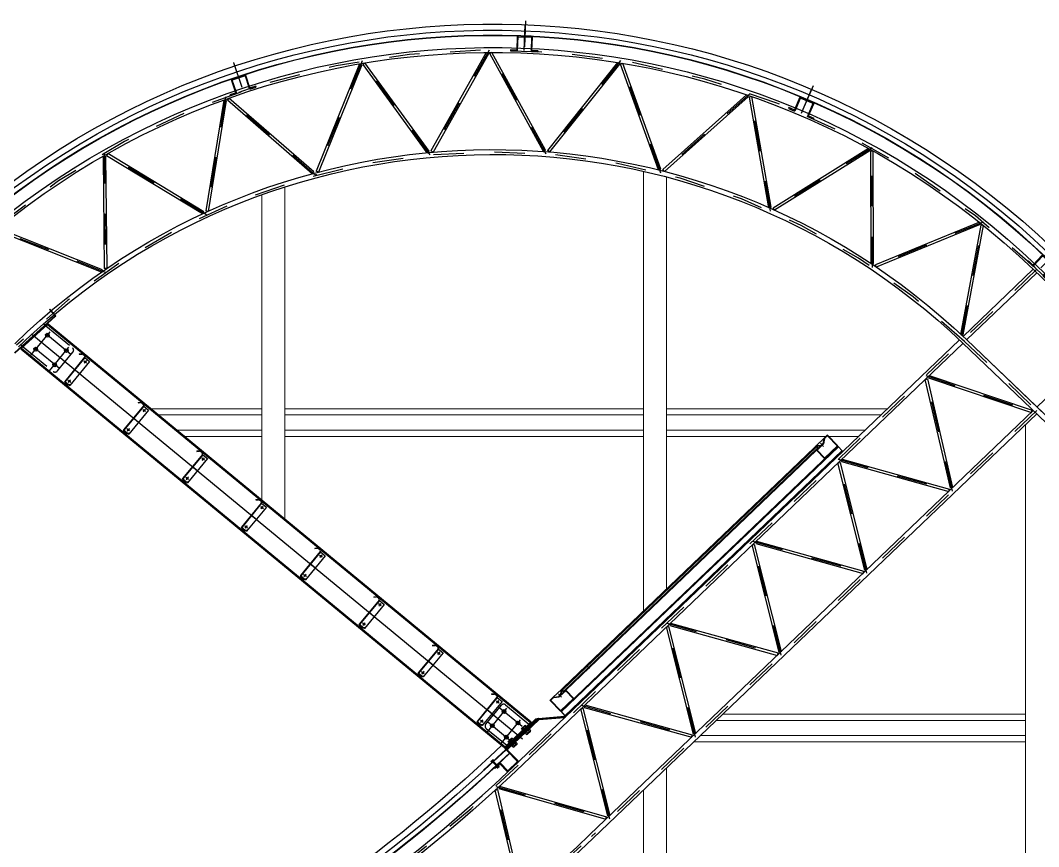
# Model space of a CAD drawing. Header units: metres. Extents: x -0.2 to 9.8, y -2.5 to 4.9.
# Drawn here: x 1.447 to 4.781, y 1.09 to 3.796 of the extents above; entities that cross this region are included whole.
import ezdxf

# ---------------------------------------------------------------- set-up
doc = ezdxf.new("R2010")
doc.units = ezdxf.units.M
doc.header["$LTSCALE"] = 0.0005
doc.linetypes.add('cobertura corte$0$DASHDOT', pattern=[25.4, 12.7, -6.35, 0, -6.35])
doc.linetypes.add('cobertura corte$0$HIDDEN2', pattern=[4.7625, 3.175, -1.5875])
doc.layers.add('cobertura corte$0$ARQ_0', color=42, linetype='Continuous', plot=False)
for name, color, linetype, lineweight in [('cobertura corte$0$ARQ_CINZA 04', 139, 'Continuous', 9), ('cobertura corte$0$ARQ_CINZA 05', 169, 'Continuous', 9), ('cobertura corte$0$DET_CINZA 04', 139, 'Continuous', 9)]:
    doc.layers.add(name, color=color, linetype=linetype, lineweight=lineweight)
for name, color, linetype in [('cobertura corte$0$ARQ_EIXO CINZA 04', 139, 'cobertura corte$0$DASHDOT'), ('cobertura corte$0$ARQ_METAL VS', 1, 'Continuous'), ('cobertura corte$0$ARQ_PROJ INF 00', 190, 'cobertura corte$0$HIDDEN2'), ('cobertura corte$0$ARQ_VISTA 00', 190, 'Continuous'), ('cobertura corte$0$ARQ_VISTA 01', 1, 'Continuous'), ('cobertura corte$0$ARQ_VISTA 02', 2, 'Continuous'), ('cobertura corte$0$ARQ_VISTA 03', 3, 'Continuous'), ('cobertura corte$0$det_01', 1, 'Continuous'), ('cobertura corte$0$det_02', 2, 'Continuous'), ('cobertura corte$0$det_03', 3, 'Continuous'), ('cobertura corte$0$DET_EIXO', 59, 'cobertura corte$0$DASHDOT'), ('cobertura corte$0$DET_EIXO CINZA 04', 139, 'cobertura corte$0$DASHDOT'), ('cobertura corte$0$det_proj inf', 1, 'cobertura corte$0$HIDDEN2'), ('cobertura corte$0$DET_VIDRO CT', 2, 'Continuous')]:
    doc.layers.add(name, color=color, linetype=linetype)
pattern_1 = [(90, (3.1824349, 1.5342392), (-0.001, 6e-20), [])]
pattern_2 = [(90, (4.0456617, 2.3610687), (-0.001, 6e-20), [])]

# ---------------------------------------------------------------- blocks, each defined once
blk = doc.blocks.new('cobertura corte$0$VENEZIANA')
at = {"layer": 'cobertura corte$0$ARQ_0'}
blk.add_line((-0.0083, 0.0068), (0.0083, -0.0068), dxfattribs=at)
at = {"layer": 'cobertura corte$0$ARQ_VISTA 01'}
for p, q in [((0.0253, 0.0452), (0.0407, 0.0325)), ((0.0407, 0.0325), (-0.0242, -0.0462)), ((-0.0407, -0.0325), (-0.0242, -0.0462))]:
    blk.add_line(p, q, dxfattribs=at)
for centre in [(0.0267, 0.0312), (-0.0255, -0.0321)]:
    blk.add_circle(centre, 0.0025, dxfattribs=at)
at = {"layer": 'cobertura corte$0$ARQ_VISTA 03'}
for p, q in [((0.0242, 0.0462), (-0.0407, -0.0325)), ((0.0253, 0.0452), (-0.0396, -0.0335)), ((0.0064, 0.0576), (0.0149, 0.0584)), ((0.0064, 0.0576), (0.0065, 0.0561)), ((0.0065, 0.0561), (0.015, 0.0569)), ((0.0237, 0.0511), (0.0176, 0.0562)), ((0.0246, 0.0523), (0.0185, 0.0573)), ((0.0246, 0.0523), (0.0246, 0.0523)), ((-0.0401, -0.0395), (-0.0339, -0.0446)), ((-0.0401, -0.0395), (-0.0401, -0.0395)), ((-0.0391, -0.0384), (-0.033, -0.0434)), ((-0.0219, -0.0434), (-0.0304, -0.0442)), ((-0.0218, -0.0449), (-0.0303, -0.0457)), ((-0.0219, -0.0434), (-0.0218, -0.0449))]:
    blk.add_line(p, q, dxfattribs=at)
for centre, radius, start, end in [((0.0153, 0.0535), 0.005, 50.4889, 95.4889), ((0.0153, 0.0535), 0.0035, 50.4889, 95.4889), ((0.0215, 0.0484), 0.0035, 320.4889, 50.4889), ((0.0215, 0.0484), 0.005, 320.4889, 50.4889), ((-0.0369, -0.0357), 0.005, 140.4889, 230.4889), ((-0.0369, -0.0357), 0.0035, 140.4889, 230.4889), ((-0.0308, -0.0407), 0.005, 230.4889, 275.4889), ((-0.0308, -0.0407), 0.0035, 230.4889, 275.4889)]:
    blk.add_arc(centre, radius, start, end, dxfattribs=at)
at = {"layer": 'cobertura corte$0$DET_CINZA 04'}
for p, q in [((0.0222, 0.0348), (0.0311, 0.0275)), ((0.0303, 0.0356), (0.023, 0.0267)), ((-0.03, -0.0284), (-0.021, -0.0358)), ((-0.0218, -0.0276), (-0.0292, -0.0366))]:
    blk.add_line(p, q, dxfattribs=at)
blk = doc.blocks.new('cobertura corte$0$TERÇA')
at = {"layer": 'cobertura corte$0$ARQ_0'}
blk.add_line((0, -0.0495), (0, 0.035), dxfattribs=at)
at = {"layer": 'cobertura corte$0$det_03'}
blk.add_lwpolyline([(0.026, 0.05, 0.414214), (0.022, 0.046), (0.022, 0.004, -0.414214), (0.021, 0.003), (-0.021, 0.003, -0.414214), (-0.022, 0.004), (-0.022, 0.046, 0.414214), (-0.026, 0.05), (-0.045, 0.05), (-0.045, 0.047), (-0.026, 0.047, -0.414214), (-0.025, 0.046), (-0.025, 0.004, 0.414214), (-0.021, 0), (0.021, 0, 0.414214), (0.025, 0.004), (0.025, 0.046, -0.414214), (0.026, 0.047), (0.045, 0.047), (0.045, 0.05)], format="xyb", close=True, dxfattribs=at)

msp = doc.modelspace()

# ---------------------------------------------------------------- hatches: boundary and pattern name
at = {"layer": 'cobertura corte$0$ARQ_CINZA 04'}
h = msp.add_hatch(dxfattribs=at)
h.set_pattern_fill('_USER', color=256, scale=0.001, angle=90, style=0, pattern_type=0)
h.set_pattern_definition(pattern_2)
h.paths.add_polyline_path([(4.0906, 2.4361, 0.414214), (4.0874, 2.4362), (4.0787, 2.4279, 0.157844), (4.078, 2.4267), (4.0748, 2.4092, -0.157844), (4.0746, 2.4087), (4.0718, 2.4061), (4.0729, 2.405), (4.0757, 2.4077, 0.157844), (4.0763, 2.4089), (4.0795, 2.4264, -0.157844), (4.0797, 2.4268), (4.0884, 2.4351, -0.414214), (4.0895, 2.4351), (4.1209, 2.4022, -0.414214), (4.1209, 2.4011), (4.0808, 2.3628, -0.414214), (4.0798, 2.3628), (4.0557, 2.3879), (4.0546, 2.3869), (4.0787, 2.3618, 0.414214), (4.0819, 2.3617), (4.122, 2.4001, 0.414214), (4.122, 2.4032)])
h = msp.add_hatch(dxfattribs=at)
h.set_pattern_fill('_USER', color=256, scale=0.001, angle=90, style=0, pattern_type=0)
h.set_pattern_definition(pattern_2)
h.paths.add_polyline_path([(4.0694, 2.4037), (4.0718, 2.4061), (4.0708, 2.4072), (4.0683, 2.4048, -0.168991), (4.0679, 2.4046), (4.0537, 2.4033, 0.168991), (4.0523, 2.4026), (4.0457, 2.3963), (4.0467, 2.3952), (4.0534, 2.4016, -0.168991), (4.0538, 2.4018), (4.068, 2.4031, 0.168991)])
h = msp.add_hatch(dxfattribs=at)
h.set_pattern_fill('NET', color=256, scale=0.0002, angle=90, style=0)
h.set_pattern_definition([(177.4708, (4.0605473, 2.40145984), (2.8022e-05, 0.000634381), []), (87.4708, (4.0605473, 2.40145984), (0.000634381, -2.8022e-05), [])])
edge = h.paths.add_edge_path()
edge.add_arc((4.0473, 2.3945), 0.000875, 313.7354, 493.7354)
edge.add_line((4.0467, 2.3952), (4.0534, 2.4016))
edge.add_arc((4.0539, 2.401), 0.00075, 95.3679, 133.7354, ccw=False)
edge.add_line((4.0538, 2.4018), (4.0603, 2.395))
edge.add_line((4.0603, 2.395), (4.0533, 2.3883))
edge.add_arc((4.0527, 2.3889), 0.000875, 313.7354, 493.7354)
edge.add_line((4.0521, 2.3896), (4.0573, 2.3946))
edge.add_line((4.0573, 2.3946), (4.0575, 2.3948))
edge.add_line((4.0575, 2.3948), (4.0575, 2.3951))
edge.add_line((4.0575, 2.3951), (4.0575, 2.3954))
edge.add_line((4.0575, 2.3954), (4.0573, 2.3957))
edge.add_line((4.0573, 2.3957), (4.0542, 2.3989))
edge.add_line((4.0542, 2.3989), (4.054, 2.3991))
edge.add_line((4.054, 2.3991), (4.0537, 2.3991))
edge.add_line((4.0537, 2.3991), (4.0534, 2.3991))
edge.add_line((4.0534, 2.3991), (4.0531, 2.3989))
edge.add_line((4.0531, 2.3989), (4.0479, 2.3939))
h = msp.add_hatch(dxfattribs=at)
h.set_pattern_fill('NET', color=256, scale=0.0002, angle=90, style=0)
h.set_pattern_definition([(177.4708, (4.0605473, 2.40145984), (2.8022e-05, 0.000634381), []), (87.4708, (4.0605473, 2.40145984), (0.000634381, -2.8022e-05), [])])
edge = h.paths.add_edge_path()
edge.add_arc((4.0473, 2.3945), 0.000875, 313.7354, 493.7354)
edge.add_line((4.0467, 2.3952), (4.0534, 2.4016))
edge.add_arc((4.0539, 2.401), 0.00075, 95.3679, 133.7354, ccw=False)
edge.add_line((4.0538, 2.4018), (4.0603, 2.395))
edge.add_line((4.0603, 2.395), (4.0533, 2.3883))
edge.add_arc((4.0527, 2.3889), 0.000875, 313.7354, 493.7354)
edge.add_line((4.0521, 2.3896), (4.0573, 2.3946))
edge.add_line((4.0573, 2.3946), (4.0575, 2.3948))
edge.add_line((4.0575, 2.3948), (4.0575, 2.3951))
edge.add_line((4.0575, 2.3951), (4.0575, 2.3954))
edge.add_line((4.0575, 2.3954), (4.0573, 2.3957))
edge.add_line((4.0573, 2.3957), (4.0542, 2.3989))
edge.add_line((4.0542, 2.3989), (4.054, 2.3991))
edge.add_line((4.054, 2.3991), (4.0537, 2.3991))
edge.add_line((4.0537, 2.3991), (4.0534, 2.3991))
edge.add_line((4.0534, 2.3991), (4.0531, 2.3989))
edge.add_line((4.0531, 2.3989), (4.0479, 2.3939))
h = msp.add_hatch(dxfattribs=at)
h.set_pattern_fill('_USER', color=256, scale=0.001, angle=90, style=0, pattern_type=0)
h.set_pattern_definition(pattern_2)
h.paths.add_polyline_path([(4.0729, 2.405), (4.0718, 2.4061), (4.0533, 2.3883), (4.0543, 2.3872)])
h = msp.add_hatch(dxfattribs=at)
h.set_pattern_fill('_USER', color=256, scale=0.001, angle=90, style=0, pattern_type=0)
h.set_pattern_definition(pattern_2)
h.paths.add_polyline_path([(4.0743, 2.4085), (4.0733, 2.4095), (4.0708, 2.4072), (4.0718, 2.4061)], flags=17)
h = msp.add_hatch(color=256, dxfattribs=at)
edge = h.paths.add_edge_path()
edge.add_line((3.225, 1.5992), (3.2218, 1.6025))
edge.add_arc((3.2224, 1.603), 0.00075, 133.7354, 223.7354, ccw=False)
edge.add_line((3.2219, 1.6036), (4.0531, 2.3989))
edge.add_arc((4.0537, 2.3984), 0.00075, 43.7354, 133.7354, ccw=False)
edge.add_line((4.0542, 2.3989), (4.0573, 2.3957))
edge.add_arc((4.0568, 2.3951), 0.00075, -46.2646, 43.7354, ccw=False)
edge.add_line((4.0573, 2.3946), (3.226, 1.5992))
edge.add_arc((3.2255, 1.5998), 0.00075, 223.7354, 313.7354, ccw=False)
h = msp.add_hatch(dxfattribs=at)
h.set_pattern_fill('_USER', color=256, scale=0.001, angle=90, style=0, pattern_type=0)
h.set_pattern_definition(pattern_1)
h.paths.add_polyline_path([(3.1841, 1.5688, -0.414214), (3.1842, 1.5699), (3.1929, 1.5782, -0.157844), (3.1933, 1.5784), (3.2109, 1.5809, 0.157844), (3.2121, 1.5815), (3.2149, 1.5841), (3.2139, 1.5852), (3.2111, 1.5825, -0.157844), (3.2107, 1.5823), (3.1931, 1.5799, 0.157844), (3.1918, 1.5793), (3.1831, 1.571, 0.414214), (3.1831, 1.5678), (3.2145, 1.5349, 0.414214), (3.2177, 1.5349), (3.2578, 1.5732, 0.414214), (3.2579, 1.5764), (3.2338, 1.6015), (3.2328, 1.6005), (3.2568, 1.5754, -0.414214), (3.2568, 1.5743), (3.2167, 1.5359, -0.414214), (3.2156, 1.536)])
h = msp.add_hatch(dxfattribs=at)
h.set_pattern_fill('_USER', color=256, scale=0.001, angle=90, style=0, pattern_type=0)
h.set_pattern_definition(pattern_1)
h.paths.add_polyline_path([(3.219, 1.603, -0.168991), (3.2192, 1.6035), (3.2259, 1.6098), (3.2249, 1.6109), (3.2182, 1.6045, 0.168991), (3.2175, 1.6032), (3.2156, 1.5891, -0.168991), (3.2153, 1.5887), (3.2129, 1.5863), (3.2139, 1.5852), (3.2164, 1.5876, 0.168991), (3.217, 1.5889)])
h = msp.add_hatch(dxfattribs=at)
h.set_pattern_fill('_USER', color=256, scale=0.001, angle=90, style=0, pattern_type=0)
h.set_pattern_definition(pattern_1)
h.paths.add_polyline_path([(3.2335, 1.6019), (3.2325, 1.603), (3.2139, 1.5852), (3.2149, 1.5841)])
h = msp.add_hatch(dxfattribs=at)
h.set_pattern_fill('NET', color=256, scale=0.0002, angle=90, style=0)
h.set_pattern_definition([(90, (3.2190089, 1.59627286), (-0.000635, 4e-20), []), (180, (3.2190089, 1.59627286), (-8e-20, -0.000635), [])])
edge = h.paths.add_edge_path()
edge.add_arc((3.2265, 1.6092), 0.000875, 133.7354, 313.7354, ccw=False)
edge.add_line((3.2259, 1.6098), (3.2192, 1.6035))
edge.add_arc((3.2198, 1.6029), 0.00075, 133.7354, 172.1029)
edge.add_line((3.219, 1.603), (3.2255, 1.5963))
edge.add_line((3.2255, 1.5963), (3.2325, 1.603))
edge.add_arc((3.2319, 1.6036), 0.000875, 133.7354, 313.7354, ccw=False)
edge.add_line((3.2313, 1.6042), (3.226, 1.5992))
edge.add_line((3.226, 1.5992), (3.2258, 1.599))
edge.add_line((3.2258, 1.599), (3.2255, 1.599))
edge.add_line((3.2255, 1.599), (3.2252, 1.599))
edge.add_line((3.2252, 1.599), (3.225, 1.5992))
edge.add_line((3.225, 1.5992), (3.2218, 1.6025))
edge.add_line((3.2218, 1.6025), (3.2216, 1.6028))
edge.add_line((3.2216, 1.6028), (3.2216, 1.603))
edge.add_line((3.2216, 1.603), (3.2217, 1.6033))
edge.add_line((3.2217, 1.6033), (3.2219, 1.6036))
edge.add_line((3.2219, 1.6036), (3.2271, 1.6086))
h = msp.add_hatch(dxfattribs=at)
h.set_pattern_fill('NET', color=256, scale=0.0002, angle=90, style=0)
h.set_pattern_definition([(90, (3.2190089, 1.59627286), (-0.000635, 2e-19), []), (180, (3.2190089, 1.59627286), (6e-20, -0.000635), [])])
edge = h.paths.add_edge_path()
edge.add_arc((3.2265, 1.6092), 0.000875, 133.7354, 313.7354, ccw=False)
edge.add_line((3.2259, 1.6098), (3.2192, 1.6035))
edge.add_arc((3.2198, 1.6029), 0.00075, 133.7354, 172.1029)
edge.add_line((3.219, 1.603), (3.2255, 1.5963))
edge.add_line((3.2255, 1.5963), (3.2325, 1.603))
edge.add_arc((3.2319, 1.6036), 0.000875, 133.7354, 313.7354, ccw=False)
edge.add_line((3.2313, 1.6042), (3.226, 1.5992))
edge.add_line((3.226, 1.5992), (3.2258, 1.599))
edge.add_line((3.2258, 1.599), (3.2255, 1.599))
edge.add_line((3.2255, 1.599), (3.2252, 1.599))
edge.add_line((3.2252, 1.599), (3.225, 1.5992))
edge.add_line((3.225, 1.5992), (3.2218, 1.6025))
edge.add_line((3.2218, 1.6025), (3.2216, 1.6028))
edge.add_line((3.2216, 1.6028), (3.2216, 1.603))
edge.add_line((3.2216, 1.603), (3.2217, 1.6033))
edge.add_line((3.2217, 1.6033), (3.2219, 1.6036))
edge.add_line((3.2219, 1.6036), (3.2271, 1.6086))
h = msp.add_hatch(dxfattribs=at)
h.set_pattern_fill('_USER', color=256, scale=0.001, angle=90, style=0, pattern_type=0)
h.set_pattern_definition(pattern_1)
h.paths.add_polyline_path([(3.2129, 1.5863), (3.2104, 1.5839), (3.2114, 1.5828), (3.2139, 1.5852)], flags=17)
h = msp.add_hatch(dxfattribs=at)
h.set_pattern_fill('_USER', color=256, scale=0.001, angle=90, style=0, pattern_type=0)
h.set_pattern_definition([(90, (3.0579506, 1.4255284), (-0.001, 6e-20), [])])
h.paths.add_polyline_path([(3.063, 1.4283), (3.0606, 1.4303), (3.058, 1.4277), (3.06, 1.4255)])
h.paths.add_polyline_path([(3.0623, 1.4318), (3.0606, 1.4303), (3.063, 1.4283), (3.0644, 1.4297)])
h.paths.add_polyline_path([(3.0848, 1.4492), (3.0825, 1.4511), (3.0623, 1.4318), (3.0644, 1.4297), (3.0669, 1.4321)])
h.paths.add_polyline_path([(3.1037, 1.4673), (3.1016, 1.4695), (3.0825, 1.4511), (3.0848, 1.4492)])
h.paths.add_polyline_path([(3.1066, 1.4701), (3.1043, 1.472), (3.1016, 1.4695), (3.1037, 1.4673)])
h.paths.add_polyline_path([(3.108, 1.4714), (3.1059, 1.4736), (3.1043, 1.472), (3.1066, 1.4701)])
edge = h.paths.add_edge_path()
edge.add_arc((3.1451, 1.5048), 0.0045, 94.8646, 133.7354)
edge.add_line((3.1419, 1.5081), (3.1059, 1.4736))
edge.add_line((3.1059, 1.4736), (3.108, 1.4714))
edge.add_line((3.108, 1.4714), (3.1444, 1.5063))
edge.add_line((3.1444, 1.5063), (3.2286, 1.5134))
edge.add_arc((3.2282, 1.5179), 0.0045, 274.8646, 313.7354)
edge.add_line((3.2313, 1.5147), (3.2554, 1.5378))
edge.add_line((3.2554, 1.5378), (3.2534, 1.5399))
edge.add_line((3.2534, 1.5399), (3.2288, 1.5165))
edge.add_line((3.2288, 1.5165), (3.1447, 1.5093))
h = msp.add_hatch(dxfattribs=at)
h.set_pattern_fill('_USER', color=256, scale=0.001, style=0, pattern_type=0)
h.set_pattern_definition([(0, (3.0331198, 1.4084601), (0, 0.001), [])])
h.paths.add_polyline_path([(3.1423, 1.5098), (3.1347, 1.5091), (3.0331, 1.4119), (3.0364, 1.4085)])
h = msp.add_hatch(dxfattribs=at)
h.set_pattern_fill('_USER', color=256, scale=0.001, angle=90, style=0, pattern_type=0)
h.set_pattern_definition([(90, (3.0370902, 1.3911116), (-0.001, 6e-20), [])])
edge = h.paths.add_edge_path()
edge.add_arc((3.0723, 1.3688), 0.0045, 317.7485, 403.7354)
edge.add_line((3.0755, 1.3719), (3.0413, 1.4076))
edge.add_line((3.0413, 1.4076), (3.06, 1.4255))
edge.add_line((3.06, 1.4255), (3.058, 1.4277))
edge.add_line((3.058, 1.4277), (3.0403, 1.4108))
edge.add_arc((3.0435, 1.4076), 0.0045, 133.7354, 223.7354)
edge.add_line((3.0402, 1.4045), (3.0734, 1.3698))
edge.add_line((3.0734, 1.3698), (3.0738, 1.3693))
edge.add_line((3.0738, 1.3693), (3.0738, 1.3688))
edge.add_line((3.0738, 1.3688), (3.0738, 1.3687))
edge.add_line((3.0738, 1.3687), (3.0738, 1.3682))
edge.add_line((3.0738, 1.3682), (3.0733, 1.3677))
edge.add_line((3.0733, 1.3677), (3.0436, 1.3396))
edge.add_line((3.0436, 1.3396), (3.0431, 1.3392))
edge.add_line((3.0431, 1.3392), (3.0426, 1.3392))
edge.add_line((3.0426, 1.3392), (3.042, 1.3392))
edge.add_line((3.042, 1.3392), (3.0415, 1.3396))
edge.add_line((3.0415, 1.3396), (3.02, 1.3621))
edge.add_line((3.02, 1.3621), (3.0185, 1.3631))
edge.add_line((3.0185, 1.3631), (3.0168, 1.3635))
edge.add_line((3.0168, 1.3635), (3.0151, 1.3632))
edge.add_line((3.0151, 1.3632), (3.0137, 1.3623))
edge.add_line((3.0137, 1.3623), (2.9987, 1.3482))
edge.add_line((2.9987, 1.3482), (3.0007, 1.346))
edge.add_line((3.0007, 1.346), (3.0158, 1.3601))
edge.add_line((3.0158, 1.3601), (3.0163, 1.3604))
edge.add_line((3.0163, 1.3604), (3.0168, 1.3605))
edge.add_line((3.0168, 1.3605), (3.0172, 1.3604))
edge.add_line((3.0172, 1.3604), (3.0175, 1.3603))
edge.add_line((3.0175, 1.3603), (3.0181, 1.3598))
edge.add_line((3.0181, 1.3598), (3.0393, 1.3376))
edge.add_line((3.0393, 1.3376), (3.0407, 1.3366))
edge.add_line((3.0407, 1.3366), (3.0425, 1.3362))
edge.add_line((3.0425, 1.3362), (3.0442, 1.3365))
edge.add_line((3.0442, 1.3365), (3.0457, 1.3374))
edge.add_line((3.0457, 1.3374), (3.0756, 1.3657))

# ---------------------------------------------------------------- linework, layer by layer
at = {"layer": 'cobertura corte$0$ARQ_0'}
for p, q in [((3.0969, 3.6974), (3.1003, 3.7818)), ((2.1637, 3.5607), (2.2127, 3.5779)), ((4.0042, 3.492), (4.0375, 3.5697)), ((1.4852, 2.7683), (3.0916, 1.4436)), ((4.089, 2.4377), (4.0874, 2.4362)), ((4.0906, 2.4361), (4.089, 2.4377)), ((4.0523, 2.4026), (4.0529, 2.4032)), ((4.0529, 2.4032), (4.0537, 2.4033)), ((4.0802, 2.3601), (4.0787, 2.3618)), ((3.2176, 1.604), (3.2175, 1.6032)), ((3.1815, 1.5694), (3.1831, 1.571)), ((3.1831, 1.5678), (3.1815, 1.5694)), ((3.2594, 1.5748), (3.2579, 1.5764)), ((3.2145, 1.5349), (3.2161, 1.5333)), ((3.2161, 1.5333), (3.2177, 1.5349))]:
    msp.add_line(p, q, dxfattribs=at)
at = {"layer": 'cobertura corte$0$ARQ_CINZA 04'}
for p, q in [((3.1003, 3.7818), (3.0969, 3.6974)), ((2.1449, 3.6576), (2.1717, 3.5775)), ((4.0375, 3.5697), (4.0042, 3.492)), ((3.4875, 3.3012), (3.4875, 1.8625)), ((3.5625, 3.2828), (3.5625, 1.9343)), ((2.3125, 3.2501), (2.3125, 2.1638)), ((2.2375, 3.2245), (2.2375, 2.2256)), ((4.7375, 2.4714), (4.7375, -2.5214)), ((4.0538, 2.4018), (4.0603, 2.395)), ((4.0538, 2.4018), (4.0603, 2.395)), ((4.0668, 2.4114), (4.0769, 2.4008)), ((3.5625, 1.8374), (3.5625, 1.8316)), ((3.4875, 1.7656), (3.4875, 1.7598)), ((3.219, 1.603), (3.2255, 1.5963)), ((3.219, 1.603), (3.2255, 1.5963)), ((3.2088, 1.5905), (3.219, 1.5799)), ((3.5625, 1.3472), (3.5625, -2.5214)), ((3.4875, 1.2754), (3.4875, -2.5214))]:
    msp.add_line(p, q, dxfattribs=at)
for centre, start, end in [((4.0473, 2.3945), 313.7354, 133.7354), ((4.0473, 2.3945), 313.7354, 133.7354), ((4.0527, 2.3889), 313.7354, 133.7354), ((4.0527, 2.3889), 313.7354, 133.7354), ((3.2265, 1.6092), 133.7354, 313.7354), ((3.2265, 1.6092), 133.7354, 313.7354), ((3.2319, 1.6036), 133.7354, 313.7354), ((3.2319, 1.6036), 133.7354, 313.7354)]:
    msp.add_arc(centre, 0.000875, start, end, dxfattribs=at)
at = {"layer": 'cobertura corte$0$ARQ_CINZA 05'}
for p, q in [((2.2375, 2.5236), (1.876, 2.5236)), ((2.2375, 2.5036), (1.9003, 2.5036)), ((3.4875, 2.5236), (2.3125, 2.5236)), ((3.4875, 2.5036), (2.3125, 2.5036)), ((4.2858, 2.5236), (3.5625, 2.5236)), ((4.2649, 2.5036), (3.5625, 2.5036)), ((2.2375, 2.4536), (1.9609, 2.4536)), ((2.2375, 2.4336), (1.9852, 2.4336)), ((3.4875, 2.4536), (2.3125, 2.4536)), ((3.4875, 2.4336), (2.3125, 2.4336)), ((4.2127, 2.4536), (3.5625, 2.4536)), ((4.0847, 2.4336), (3.5625, 2.4336)), ((4.1918, 2.4336), (4.0929, 2.4336)), ((4.7375, 1.5036), (3.7261, 1.5036)), ((4.7375, 1.5236), (3.747, 1.5236)), ((4.7375, 1.4336), (3.6529, 1.4336)), ((4.7375, 1.4536), (3.6738, 1.4536))]:
    msp.add_line(p, q, dxfattribs=at)
at = {"layer": 'cobertura corte$0$ARQ_EIXO CINZA 04'}
msp.add_line((3.3006, 1.6836), (3.31, 1.6738), dxfattribs=at)
at = {"layer": 'cobertura corte$0$ARQ_METAL VS'}
for p, q in [((1.5308, 2.7956), (1.5228, 2.8022)), ((1.4565, 2.7272), (1.4485, 2.7338)), ((3.112, 1.4916), (3.1144, 1.4896)), ((3.0393, 1.4219), (3.0416, 1.42))]:
    msp.add_line(p, q, dxfattribs=at)
at = {"layer": 'cobertura corte$0$ARQ_PROJ INF 00'}
for p, q in [((3.1037, 1.4673), (3.0976, 1.4736)), ((3.108, 1.4714), (3.102, 1.4778)), ((3.0644, 1.4297), (3.0583, 1.436)), ((3.06, 1.4255), (3.054, 1.4319)), ((2.9939, 1.3673), (2.9932, 1.368)), ((2.9961, 1.3694), (2.9954, 1.3701)), ((3.0077, 1.3525), (3.0056, 1.3547)), ((3.0099, 1.3546), (3.0078, 1.3568))]:
    msp.add_line(p, q, dxfattribs=at)
at = {"layer": 'cobertura corte$0$ARQ_VISTA 00'}
for p, q in [((4.0523, 2.4026), (4.0787, 2.4279)), ((3.2249, 1.6109), (4.0457, 2.3963)), ((3.2259, 1.6098), (4.0467, 2.3952)), ((3.2182, 1.6045), (3.1918, 1.5793))]:
    msp.add_line(p, q, dxfattribs=at)
at = {"layer": 'cobertura corte$0$ARQ_VISTA 01'}
msp.add_line((3.2325, 1.603), (4.0533, 2.3883), dxfattribs=at)
at = {"layer": 'cobertura corte$0$ARQ_VISTA 02'}
for p, q in [((2.9725, 3.6906), (2.7912, 3.3681)), ((2.9795, 3.6867), (2.7982, 3.3642)), ((2.9725, 3.6906), (2.9795, 3.6867)), ((2.9906, 3.6907), (2.9836, 3.6869)), ((3.1596, 3.3666), (2.9836, 3.6869)), ((3.1666, 3.3704), (2.9906, 3.6907)), ((2.5576, 3.6534), (2.4153, 3.3019)), ((2.565, 3.6504), (2.4227, 3.2989)), ((2.5576, 3.6534), (2.565, 3.6504)), ((2.5754, 3.6564), (2.569, 3.6517)), ((2.7785, 3.3624), (2.569, 3.6517)), ((2.785, 3.3671), (2.5754, 3.6564)), ((3.4021, 3.6579), (3.1734, 3.3699)), ((3.4084, 3.6529), (3.1797, 3.365)), ((3.4021, 3.6579), (3.4084, 3.6529)), ((3.4199, 3.655), (3.4124, 3.6523)), ((3.5363, 3.306), (3.4124, 3.6523)), ((3.5438, 3.3087), (3.4199, 3.655)), ((2.1131, 3.5347), (2.0545, 3.1717)), ((2.1131, 3.5347), (2.121, 3.5334)), ((2.1301, 3.5408), (2.1248, 3.5348)), ((2.4022, 3.2934), (2.1248, 3.5348)), ((2.4075, 3.2995), (2.1301, 3.5408)), ((3.8249, 3.552), (3.5507, 3.307)), ((3.8302, 3.546), (3.556, 3.301)), ((3.8249, 3.552), (3.8302, 3.546)), ((3.842, 3.5461), (3.8341, 3.5447)), ((3.8974, 3.1825), (3.8341, 3.5447)), ((3.9053, 3.1838), (3.842, 3.5461)), ((2.121, 3.5334), (2.0624, 3.1704)), ((2.7785, 3.3624), (2.785, 3.3671)), ((2.7982, 3.3642), (2.7912, 3.3681)), ((3.1596, 3.3666), (3.1666, 3.3704)), ((3.1797, 3.365), (3.1734, 3.3699)), ((4.2236, 3.3759), (3.9118, 3.1809)), ((4.2278, 3.3691), (3.9161, 3.1742)), ((4.2236, 3.3759), (4.2278, 3.3691)), ((4.2324, 2.9994), (4.2314, 3.3672)), ((4.2394, 3.3672), (4.2314, 3.3672)), ((4.2404, 2.9995), (4.2394, 3.3672)), ((1.718, 3.3506), (1.726, 3.3507)), ((1.718, 3.3506), (1.7218, 2.9829)), ((1.726, 3.3507), (1.7298, 2.983)), ((1.7337, 3.3596), (1.7296, 3.3527)), ((2.0439, 3.1619), (1.7296, 3.3527)), ((2.048, 3.1687), (1.7337, 3.3596)), ((2.4227, 3.2989), (2.4153, 3.3019)), ((3.5363, 3.306), (3.5438, 3.3087)), ((3.556, 3.301), (3.5507, 3.307)), ((2.4022, 3.2934), (2.4075, 3.2995)), ((2.0439, 3.1619), (2.048, 3.1687)), ((2.0624, 3.1704), (2.0545, 3.1717)), ((3.8974, 3.1825), (3.9053, 3.1838)), ((3.9161, 3.1742), (3.9118, 3.1809)), ((4.5867, 3.1348), (4.2463, 2.9955)), ((4.5867, 3.1348), (4.5897, 3.1274)), ((1.7131, 2.9715), (1.3713, 3.1065)), ((1.716, 2.9789), (1.3742, 3.114)), ((4.5897, 3.1274), (4.2494, 2.9881)), ((4.5263, 2.7672), (4.5927, 3.1251)), ((4.5342, 2.7657), (4.6006, 3.1236)), ((4.6006, 3.1236), (4.5927, 3.1251)), ((1.7131, 2.9715), (1.716, 2.9789)), ((1.7298, 2.983), (1.7218, 2.9829)), ((4.2324, 2.9994), (4.2404, 2.9995)), ((4.2494, 2.9881), (4.2463, 2.9955)), ((1.4489, 2.7203), (1.5381, 2.8023)), ((1.5358, 2.8002), (3.1171, 1.4964)), ((1.5381, 2.8023), (3.1193, 1.4985)), ((4.5263, 2.7672), (4.5342, 2.7657)), ((4.5218, 2.7494), (3.0809, 1.3708)), ((4.5441, 2.7504), (6.2382, 1.1294)), ((1.4489, 2.7203), (3.032, 1.415)), ((1.4512, 2.7223), (3.0342, 1.4171)), ((4.4098, 2.6201), (4.4176, 2.622)), ((4.4924, 2.2646), (4.4098, 2.6201)), ((4.5002, 2.2664), (4.4176, 2.622)), ((4.4229, 2.6327), (4.4204, 2.6251)), ((4.4204, 2.6251), (4.7569, 2.5121)), ((4.4229, 2.6327), (4.7594, 2.5197)), ((4.7569, 2.5121), (4.7594, 2.5197)), ((3.2161, 1.5333), (4.1236, 2.4016)), ((4.1236, 2.4016), (4.1402, 2.3843)), ((3.2179, 1.5314), (4.1254, 2.3997)), ((3.2527, 1.5406), (4.1374, 2.3872)), ((4.1146, 2.3654), (4.1174, 2.3625)), ((4.1238, 2.3465), (4.1316, 2.3484)), ((4.2117, 1.9959), (4.1238, 2.3465)), ((4.2194, 1.9978), (4.1316, 2.3484)), ((4.1351, 2.3516), (4.1372, 2.3593)), ((4.1351, 2.3516), (4.4866, 2.2535)), ((4.1372, 2.3593), (4.4887, 2.2612)), ((4.4866, 2.2535), (4.4887, 2.2612)), ((4.5002, 2.2664), (4.4924, 2.2646)), ((3.8432, 2.078), (3.851, 2.08)), ((3.9311, 1.7275), (3.8432, 2.078)), ((3.9389, 1.7294), (3.851, 2.08)), ((3.8566, 2.0909), (3.8545, 2.0831)), ((3.8545, 2.0831), (4.206, 1.985)), ((3.8566, 2.0909), (4.2082, 1.9927)), ((4.206, 1.985), (4.2082, 1.9927)), ((4.2194, 1.9978), (4.2117, 1.9959)), ((4.2128, 1.9914), (4.2128, 1.9915)), ((3.5627, 1.8096), (3.5704, 1.8115)), ((3.6505, 1.459), (3.5627, 1.8096)), ((3.6583, 1.4609), (3.5704, 1.8115)), ((3.5761, 1.8224), (3.5739, 1.8147)), ((3.5739, 1.8147), (3.9254, 1.7166)), ((3.5761, 1.8224), (3.9276, 1.7243)), ((3.9254, 1.7166), (3.9276, 1.7243)), ((3.9389, 1.7294), (3.9311, 1.7275)), ((3.2285, 1.5175), (3.2527, 1.5406)), ((3.2527, 1.5406), (3.2534, 1.5399)), ((3.2821, 1.5411), (3.2899, 1.5431)), ((3.37, 1.1906), (3.2821, 1.5411)), ((3.3777, 1.1925), (3.2899, 1.5431)), ((3.2955, 1.554), (3.2934, 1.5463)), ((3.2934, 1.5463), (3.6449, 1.4481)), ((3.2955, 1.554), (3.647, 1.4558)), ((3.1419, 1.5081), (3.143, 1.509)), ((3.1432, 1.5102), (3.2282, 1.5174)), ((3.1433, 1.5092), (3.1447, 1.5093)), ((3.2161, 1.5333), (3.2299, 1.5189)), ((3.0916, 1.472), (3.0602, 1.442)), ((3.1193, 1.4985), (3.1039, 1.4837)), ((3.6449, 1.4481), (3.647, 1.4558)), ((3.6583, 1.4609), (3.6505, 1.459)), ((2.9634, 1.3402), (3.0364, 1.4085)), ((2.9641, 1.3394), (3.0399, 1.4104)), ((3.0479, 1.4302), (3.032, 1.415)), ((3.0056, 1.3547), (2.9939, 1.3673)), ((3.0078, 1.3568), (2.9961, 1.3694)), ((2.9641, 1.3394), (2.9634, 1.3402)), ((3.002, 1.2752), (3.0098, 1.2771)), ((3.0837, 0.9282), (3.002, 1.2752)), ((3.0914, 0.93), (3.0098, 1.2771)), ((3.0158, 1.2878), (3.0136, 1.2801)), ((3.0136, 1.2801), (3.3644, 1.1797)), ((3.0158, 1.2878), (3.3666, 1.1874)), ((3.3644, 1.1797), (3.3666, 1.1874)), ((3.3777, 1.1925), (3.37, 1.1906))]:
    msp.add_line(p, q, dxfattribs=at)
for points in [[(1.1697, 2.9505, -0.407987), (4.775, 2.9917), (6.4691, 1.3708, 0.17689), (9.6161, -0.0089)], [(1.1821, 2.9403, -0.407813), (4.7639, 2.9801), (6.458, 1.3592, 0.17689), (9.6151, -0.0248)], [(1.4287, 2.7369, -0.403847), (4.5441, 2.7504), (6.2382, 1.1294, 0.17689), (9.595, -0.3422)], [(1.4412, 2.7267, -0.403618), (4.533, 2.7388), (6.2271, 1.1179, 0.17689), (9.594, -0.3582)], [(4.5334, 2.7384), (3.092, 1.3592, -0.17689), (-0.0651, -0.0248)], [(4.7634, 2.5184), (3.3118, 1.1294, -0.17689), (-0.045, -0.3422)], [(4.775, 2.5073), (3.3229, 1.1179, -0.17689), (-0.044, -0.3582)]]:
    msp.add_lwpolyline(points, format="xyb", dxfattribs=at)
for points in [[(4.7634, 2.9806), (4.5334, 2.7605)], [(4.775, 2.9695), (4.545, 2.7495)], [(5.005, 2.7495), (4.775, 2.5294)]]:
    msp.add_lwpolyline(points, dxfattribs=at)
for centre, radius, start, end in [((3.1433, 1.5087), 0.0015, 94.8646, 133.7354), ((3.1433, 1.5087), 0.0005, 94.8646, 133.7354), ((3.2282, 1.5179), 0.0005, 274.8646, 313.7354), ((-0.3814, 4.9894), 5.0082, 273.6102, 313.7354)]:
    msp.add_arc(centre, radius, start, end, dxfattribs=at)
at = {"layer": 'cobertura corte$0$ARQ_VISTA 03'}
for p, q in [((4.0787, 2.4279), (4.0874, 2.4362)), ((4.0797, 2.4268), (4.0884, 2.4351)), ((4.0895, 2.4351), (4.1209, 2.4022)), ((4.0906, 2.4361), (4.122, 2.4032)), ((4.0457, 2.3963), (4.0523, 2.4026)), ((4.0467, 2.3952), (4.0534, 2.4016)), ((4.0746, 2.4087), (4.0533, 2.3883)), ((4.0537, 2.4033), (4.0679, 2.4046)), ((4.0538, 2.4018), (4.068, 2.4031)), ((4.0757, 2.4077), (4.0543, 2.3872)), ((4.0683, 2.4048), (4.0733, 2.4095)), ((4.0743, 2.4085), (4.0733, 2.4095)), ((4.078, 2.4267), (4.0748, 2.4092)), ((4.0795, 2.4264), (4.0763, 2.4089)), ((4.1209, 2.4011), (4.0808, 2.3628)), ((4.0467, 2.3952), (4.0457, 2.3963)), ((4.0533, 2.3883), (4.0543, 2.3872)), ((4.0557, 2.3879), (4.0546, 2.3869)), ((4.0787, 2.3618), (4.0546, 2.3869)), ((4.0798, 2.3628), (4.0557, 2.3879)), ((4.122, 2.4001), (4.0819, 2.3617)), ((3.2111, 1.5825), (3.2325, 1.603)), ((3.2121, 1.5815), (3.2335, 1.6019)), ((3.2175, 1.6032), (3.2156, 1.5891)), ((3.219, 1.603), (3.217, 1.5889)), ((3.2249, 1.6109), (3.2182, 1.6045)), ((3.2259, 1.6098), (3.2192, 1.6035)), ((3.2259, 1.6098), (3.2249, 1.6109)), ((3.2325, 1.603), (3.2335, 1.6019)), ((3.2328, 1.6005), (3.2338, 1.6015)), ((3.2568, 1.5754), (3.2328, 1.6005)), ((3.2579, 1.5764), (3.2338, 1.6015)), ((3.1918, 1.5793), (3.1831, 1.571)), ((3.1831, 1.5678), (3.2145, 1.5349)), ((3.1841, 1.5688), (3.2156, 1.536)), ((3.1929, 1.5782), (3.1842, 1.5699)), ((3.1931, 1.5799), (3.2107, 1.5823)), ((3.1933, 1.5784), (3.2109, 1.5809)), ((3.2153, 1.5887), (3.2104, 1.5839)), ((3.2114, 1.5828), (3.2104, 1.5839)), ((3.2167, 1.5359), (3.2568, 1.5743)), ((3.2177, 1.5349), (3.2578, 1.5732)), ((3.2292, 1.5168), (3.2534, 1.5399)), ((3.2313, 1.5147), (3.2554, 1.5378)), ((3.2534, 1.5399), (3.2554, 1.5378)), ((3.1347, 1.5091), (3.0331, 1.4119)), ((3.1423, 1.5098), (3.0364, 1.4085)), ((3.1419, 1.5081), (3.0403, 1.4108)), ((3.144, 1.5059), (3.0424, 1.4087)), ((3.1347, 1.5091), (3.1423, 1.5098)), ((3.1447, 1.5093), (3.2283, 1.5164)), ((3.1449, 1.5063), (3.2286, 1.5134)), ((3.0364, 1.4085), (3.0331, 1.4119)), ((3.0402, 1.4045), (3.0734, 1.3698)), ((3.0424, 1.4066), (3.0755, 1.3719)), ((3.0436, 1.3396), (3.0733, 1.3677)), ((2.9987, 1.3482), (3.0137, 1.3623)), ((2.9987, 1.3482), (3.0007, 1.346)), ((3.0007, 1.346), (3.0158, 1.3601)), ((3.0179, 1.36), (3.0393, 1.3376)), ((3.02, 1.3621), (3.0415, 1.3396)), ((3.0457, 1.3374), (3.0754, 1.3655))]:
    msp.add_line(p, q, dxfattribs=at)
for centre, radius, start, end in [((4.0889, 2.4346), 0.00225, 43.7354, 133.7354), ((4.0889, 2.4346), 0.00075, 43.7354, 133.7354), ((4.0539, 2.401), 0.00225, 95.3679, 133.7354), ((4.0539, 2.401), 0.00075, 95.3679, 133.7354), ((4.0678, 2.4053), 0.00075, 275.3679, 313.7354), ((4.0678, 2.4053), 0.00225, 275.3679, 313.7354), ((4.0741, 2.4093), 0.00075, 313.7354, 349.6146), ((4.0741, 2.4093), 0.00225, 313.7354, 349.6146), ((4.0803, 2.4263), 0.00225, 133.7354, 169.6146), ((4.0803, 2.4263), 0.00075, 133.7354, 169.6146), ((4.1204, 2.4017), 0.00075, 313.7354, 43.7354), ((4.1204, 2.4017), 0.00225, 313.7354, 43.7354), ((4.0803, 2.3633), 0.00225, 223.7354, 313.7354), ((4.0803, 2.3633), 0.00075, 223.7354, 313.7354), ((3.2198, 1.6029), 0.00225, 133.7354, 172.1029), ((3.2198, 1.6029), 0.00075, 133.7354, 172.1029), ((3.1847, 1.5694), 0.00225, 133.7354, 223.7354), ((3.1847, 1.5694), 0.00075, 133.7354, 223.7354), ((3.1934, 1.5777), 0.00225, 97.8562, 133.7354), ((3.1934, 1.5777), 0.00075, 97.8562, 133.7354), ((3.2106, 1.5831), 0.00075, 277.8562, 313.7354), ((3.2106, 1.5831), 0.00225, 277.8562, 313.7354), ((3.2148, 1.5892), 0.00075, 313.7354, 352.1029), ((3.2148, 1.5892), 0.00225, 313.7354, 352.1029), ((3.2562, 1.5749), 0.00075, 313.7354, 43.7354), ((3.2562, 1.5749), 0.00225, 313.7354, 43.7354), ((3.2161, 1.5365), 0.00225, 223.7354, 313.7354), ((3.2161, 1.5365), 0.00075, 223.7354, 313.7354), ((3.1451, 1.5048), 0.0045, 94.8646, 133.7354), ((3.1451, 1.5048), 0.0015, 94.8646, 133.7354), ((3.2282, 1.5179), 0.0015, 274.8646, 313.7354), ((3.2282, 1.5179), 0.0045, 274.8646, 313.7354), ((3.0435, 1.4076), 0.0045, 133.7354, 223.7354), ((3.0435, 1.4076), 0.0015, 133.7354, 223.7354), ((3.0723, 1.3688), 0.0015, 313.4145, 43.7354), ((3.0723, 1.3688), 0.0045, 313.4145, 43.7354), ((3.0168, 1.359), 0.0045, 43.7354, 133.0146), ((3.0168, 1.359), 0.0015, 43.7354, 133.0146), ((3.0426, 1.3407), 0.0045, 223.7354, 313.4145), ((3.0426, 1.3407), 0.0015, 223.7354, 313.4145)]:
    msp.add_arc(centre, radius, start, end, dxfattribs=at)
at = {"layer": 'cobertura corte$0$det_01'}
for points in [[(1.113, 3.0027, -0.408328), (4.8282, 3.0473), (6.5223, 1.4264, 0.17689), (9.6209, 0.068, 0.17689)], [(1.1272, 2.9886, -0.408328), (4.8144, 3.0329), (6.5085, 1.412, 0.17689), (9.6196, 0.048, 0.17689)], [(1.1385, 2.9773, -0.408328), (4.8033, 3.0213), (6.4974, 1.4004, 0.17689), (9.6186, 0.032, 0.17689)], [(1.1392, 2.9766, -0.408328), (4.8027, 3.0206), (6.4967, 1.3997, 0.17689), (9.6186, 0.0311, 0.17689)], [(3.0233, 1.4222, -0.176571), (-0.0709, 0.068)], [(3.0371, 1.4077, -0.176573), (-0.0696, 0.048)], [(3.0482, 1.3962, -0.176574), (-0.0686, 0.032)], [(3.0488, 1.3955, -0.176574), (-0.0686, 0.0311)]]:
    msp.add_lwpolyline(points, format="xyb", dxfattribs=at)
at = {"layer": 'cobertura corte$0$det_02'}
for p, q in [((3.0881, 1.4756), (3.1004, 1.4873)), ((3.0881, 1.4756), (3.0889, 1.4777)), ((3.093, 1.4706), (3.0881, 1.4756)), ((3.0889, 1.4777), (3.0983, 1.4867)), ((3.096, 1.4747), (3.0924, 1.4784)), ((3.1052, 1.4823), (3.093, 1.4706)), ((3.093, 1.4706), (3.0951, 1.4712)), ((3.0974, 1.4832), (3.101, 1.4795)), ((3.0983, 1.4867), (3.1004, 1.4873)), ((3.1004, 1.4873), (3.1052, 1.4823)), ((3.1004, 1.4628), (3.1127, 1.4745)), ((3.1012, 1.4649), (3.1105, 1.4739)), ((3.1045, 1.4802), (3.1052, 1.4823)), ((3.1175, 1.4695), (3.1053, 1.4577)), ((3.1074, 1.4584), (3.1168, 1.4673)), ((3.1097, 1.4704), (3.1133, 1.4667)), ((3.1105, 1.4739), (3.1127, 1.4745)), ((3.1127, 1.4745), (3.1175, 1.4695)), ((3.1168, 1.4673), (3.1175, 1.4695)), ((3.0445, 1.4338), (3.0567, 1.4456)), ((3.0445, 1.4338), (3.0452, 1.4359)), ((3.0493, 1.4288), (3.0445, 1.4338)), ((3.0452, 1.4359), (3.0546, 1.4449)), ((3.0523, 1.4329), (3.0487, 1.4366)), ((3.0616, 1.4405), (3.0493, 1.4288)), ((3.0538, 1.4414), (3.0573, 1.4377)), ((3.0546, 1.4449), (3.0567, 1.4456)), ((3.0567, 1.4456), (3.0616, 1.4405)), ((3.0608, 1.4384), (3.0616, 1.4405)), ((3.1004, 1.4628), (3.1012, 1.4649)), ((3.1053, 1.4577), (3.1004, 1.4628)), ((3.1082, 1.4619), (3.1047, 1.4656)), ((3.1053, 1.4577), (3.1074, 1.4584)), ((3.0493, 1.4288), (3.0515, 1.4294)), ((3.0568, 1.421), (3.069, 1.4327)), ((3.0568, 1.421), (3.0575, 1.4231)), ((3.0616, 1.416), (3.0568, 1.421)), ((3.0575, 1.4231), (3.0669, 1.4321)), ((3.0646, 1.4201), (3.061, 1.4238)), ((3.0738, 1.4277), (3.0616, 1.416)), ((3.0616, 1.416), (3.0637, 1.4166)), ((3.0637, 1.4166), (3.0731, 1.4256)), ((3.066, 1.4286), (3.0696, 1.4249)), ((3.0669, 1.4321), (3.069, 1.4327)), ((3.069, 1.4327), (3.0738, 1.4277)), ((3.0731, 1.4256), (3.0738, 1.4277)), ((2.9884, 1.3691), (2.9946, 1.3749)), ((2.9884, 1.3691), (2.9888, 1.3701)), ((2.9908, 1.3665), (2.9884, 1.3691)), ((2.9888, 1.3701), (2.9936, 1.3746)), ((2.9923, 1.3686), (2.9906, 1.3705)), ((2.997, 1.3723), (2.9908, 1.3665)), ((2.9908, 1.3665), (2.9919, 1.3668)), ((2.9931, 1.3728), (2.9949, 1.3709)), ((2.9936, 1.3746), (2.9946, 1.3749)), ((2.9946, 1.3749), (2.997, 1.3723)), ((2.9966, 1.3713), (2.997, 1.3723)), ((3.006, 1.3503), (3.0122, 1.3561)), ((3.006, 1.3503), (3.0064, 1.3513)), ((3.0084, 1.3477), (3.006, 1.3503)), ((3.0064, 1.3513), (3.0111, 1.3558)), ((3.0099, 1.3498), (3.0082, 1.3517)), ((3.0146, 1.3535), (3.0084, 1.3477)), ((3.0084, 1.3477), (3.0095, 1.3481)), ((3.0095, 1.3481), (3.0142, 1.3525)), ((3.0107, 1.354), (3.0125, 1.3522)), ((3.0111, 1.3558), (3.0122, 1.3561)), ((3.0122, 1.3561), (3.0146, 1.3535)), ((3.0142, 1.3525), (3.0146, 1.3535))]:
    msp.add_line(p, q, dxfattribs=at)
for points in [[(1.5419, 2.7632), (1.537, 2.7589), (1.5309, 2.761), (1.5296, 2.7674), (1.5345, 2.7717), (1.5407, 2.7696)], [(1.5038, 2.7169), (1.4988, 2.7126), (1.4927, 2.7148), (1.4915, 2.7211), (1.4964, 2.7254), (1.5025, 2.7233)], [(1.6036, 2.7123), (1.5987, 2.708), (1.5926, 2.7102), (1.5914, 2.7165), (1.5963, 2.7208), (1.6024, 2.7187)], [(1.5655, 2.666), (1.5606, 2.6617), (1.5544, 2.6639), (1.5532, 2.6702), (1.5581, 2.6745), (1.5642, 2.6724)], [(3.037, 1.5304), (3.0321, 1.5262), (3.026, 1.5283), (3.0247, 1.5347), (3.0296, 1.5389), (3.0358, 1.5368)], [(3.0825, 1.4929), (3.0776, 1.4887), (3.0715, 1.4908), (3.0702, 1.4972), (3.0751, 1.5014), (3.0813, 1.4993)], [(2.9988, 1.4842), (2.9939, 1.4799), (2.9878, 1.482), (2.9866, 1.4884), (2.9915, 1.4927), (2.9976, 1.4905)], [(3.0442, 1.4468), (3.0393, 1.4425), (3.0331, 1.4446), (3.0319, 1.451), (3.0368, 1.4553), (3.0429, 1.4532)]]:
    msp.add_lwpolyline(points, close=True, dxfattribs=at)
for centre in [(1.5358, 2.7653), (1.4976, 2.719), (1.5975, 2.7144), (1.5593, 2.6681), (3.0309, 1.5326), (2.9927, 1.4863), (3.0764, 1.4951), (3.038, 1.4489)]:
    msp.add_circle(centre, 0.00309, dxfattribs=at)
for centre, radius, start, end in [((3.0933, 1.4738), 0.00465, 101.1861, 166.2847), ((3.0914, 1.4758), 0.00465, 281.1861, 346.2847), ((3.1004, 1.4751), 0.00866, 110.0456, 157.4252), ((3.093, 1.4828), 0.00866, 290.0456, 337.4252), ((3.1019, 1.4821), 0.00465, 101.1861, 166.2847), ((3.1001, 1.484), 0.00465, 281.1861, 346.2847), ((3.1127, 1.4623), 0.00866, 110.0456, 157.4252), ((3.1142, 1.4693), 0.00465, 101.1861, 166.2847), ((3.1124, 1.4712), 0.00465, 281.1861, 346.2847), ((3.0496, 1.4321), 0.00465, 101.1861, 166.2847), ((3.0567, 1.4333), 0.00866, 110.0456, 157.4252), ((3.0493, 1.441), 0.00866, 290.0456, 337.4252), ((3.0583, 1.4403), 0.00465, 101.1861, 166.2847), ((3.0564, 1.4423), 0.00465, 281.1861, 346.2847), ((3.1056, 1.461), 0.00465, 101.1861, 166.2847), ((3.1037, 1.463), 0.00465, 281.1861, 346.2847), ((3.1053, 1.47), 0.00866, 290.0456, 337.4252), ((3.0478, 1.434), 0.00465, 281.1861, 346.2847), ((3.0619, 1.4193), 0.00465, 101.1861, 166.2847), ((3.069, 1.4205), 0.00866, 110.0456, 157.4252), ((3.0601, 1.4212), 0.00465, 281.1861, 346.2847), ((3.0616, 1.4282), 0.00866, 290.0456, 337.4252), ((3.0705, 1.4275), 0.00465, 101.1861, 166.2847), ((3.0687, 1.4295), 0.00465, 281.1861, 346.2847), ((2.991, 1.3682), 0.00232, 100.5368, 165.6355), ((2.9901, 1.3691), 0.00232, 280.5368, 345.6355), ((2.9946, 1.3687), 0.00433, 109.3964, 156.7759), ((2.9909, 1.3727), 0.00433, 289.3964, 336.7759), ((2.9954, 1.3723), 0.00232, 100.5368, 165.6355), ((2.9945, 1.3732), 0.00232, 280.5368, 345.6355), ((3.0086, 1.3494), 0.00232, 100.5368, 165.6355), ((3.0077, 1.3504), 0.00232, 280.5368, 345.6355), ((3.0121, 1.35), 0.00433, 109.3964, 156.7759), ((3.0085, 1.3539), 0.00433, 289.3964, 336.7759), ((3.013, 1.3535), 0.00232, 100.5368, 165.6355), ((3.012, 1.3544), 0.00232, 280.5368, 345.6355)]:
    msp.add_arc(centre, radius, start, end, dxfattribs=at)
at = {"layer": 'cobertura corte$0$det_03'}
for p, q in [((1.5424, 2.8492), (1.5435, 2.8503)), ((1.5424, 2.8492), (1.5612, 2.8285)), ((1.5435, 2.8503), (1.5623, 2.8295)), ((1.4282, 2.7075), (1.5612, 2.8278)), ((1.4292, 2.7064), (1.5622, 2.8267)), ((2.9604, 1.2592), (2.9626, 1.2612))]:
    msp.add_line(p, q, dxfattribs=at)
for radius in [0.0005, 0.002]:
    msp.add_arc((1.5608, 2.8281), radius, 312.1256, 42.1256, dxfattribs=at)
at = {"layer": 'cobertura corte$0$DET_EIXO'}
for p, q in [((2.9817, 3.6987), (2.7886, 3.3553)), ((3.1689, 3.3578), (2.9817, 3.6987)), ((2.5658, 3.6629), (2.4141, 3.2884)), ((2.7886, 3.3553), (2.5658, 3.6629)), ((3.4123, 3.6643), (3.1689, 3.3578)), ((3.5442, 3.2958), (3.4123, 3.6643)), ((2.1189, 3.5453), (2.0565, 3.1589)), ((2.4141, 3.2884), (2.1189, 3.5453)), ((3.8361, 3.5566), (3.5442, 3.2958)), ((3.9035, 3.171), (3.8361, 3.5566)), ((4.2354, 3.3786), (3.9035, 3.171)), ((4.2365, 2.9871), (4.2354, 3.3786)), ((1.7219, 3.362), (1.726, 2.9707)), ((2.0565, 3.1589), (1.7219, 3.362)), ((4.5987, 3.1354), (4.2365, 2.9871)), ((4.5298, 2.7639), (4.5987, 3.1354)), ((1.726, 2.9707), (1.3622, 3.1145)), ((1.4811, 2.699), (1.5523, 2.7854)), ((1.6129, 2.7017), (1.5099, 2.7866)), ((1.5748, 2.6554), (1.4611, 2.7491)), ((1.5428, 2.6481), (1.614, 2.7345)), ((4.4111, 2.6324), (4.7687, 2.5124)), ((4.4989, 2.2542), (4.4111, 2.6324)), ((4.1249, 2.3586), (4.4989, 2.2542)), ((4.2183, 1.9857), (4.1249, 2.3586)), ((3.8443, 2.0901), (4.2183, 1.9857)), ((3.9378, 1.7173), (3.8443, 2.0901)), ((3.5638, 1.8217), (3.9378, 1.7173)), ((3.6572, 1.4488), (3.5638, 1.8217)), ((2.9762, 1.4662), (3.0474, 1.5526)), ((3.0123, 1.5478), (3.116, 1.4624)), ((3.2832, 1.5532), (3.6572, 1.4488)), ((3.3766, 1.1804), (3.2832, 1.5532)), ((3.0209, 1.4277), (3.0921, 1.5141)), ((2.9773, 1.499), (3.0722, 1.4207)), ((3.0033, 1.2873), (3.3766, 1.1804)), ((3.0901, 0.9183), (3.0033, 1.2873))]:
    msp.add_line(p, q, dxfattribs=at)
for points in [[(1.1759, 2.9454, -0.4079), (4.7695, 2.9859), (6.4636, 1.365, 0.17689), (9.6156, -0.0169)], [(1.4349, 2.7318, -0.403733), (4.5386, 2.7446), (6.2327, 1.1237, 0.17689), (9.5945, -0.3502)], [(4.775, 2.9806), (3.0864, 1.365, -0.17689), (-0.0656, -0.0169)], [(4.775, 2.5184), (3.3173, 1.1237, -0.17689), (-0.0445, -0.3502)]]:
    msp.add_lwpolyline(points, format="xyb", dxfattribs=at)
at = {"layer": 'cobertura corte$0$DET_EIXO CINZA 04'}
msp.add_line((3.0119, 1.3503), (2.9935, 1.3699), dxfattribs=at)
at = {"layer": 'cobertura corte$0$det_proj inf'}
for p, q in [((1.5308, 2.7956), (1.618, 2.7236)), ((1.4565, 2.7272), (1.5544, 2.6465)), ((1.5685, 2.6478), (1.6194, 2.7095)), ((2.9709, 1.4913), (3.0218, 1.553)), ((3.0359, 1.5544), (3.112, 1.4916)), ((2.9723, 1.4772), (3.0393, 1.4219)), ((3.0916, 1.472), (3.1039, 1.4837)), ((3.0479, 1.4302), (3.0602, 1.442))]:
    msp.add_line(p, q, dxfattribs=at)
for centre, start, end in [((1.6117, 2.7159), 320.4934, 50.4889), ((1.5608, 2.6542), 230.4889, 320.4934), ((3.0295, 1.5467), 50.4889, 140.4934), ((2.9786, 1.4849), 140.4934, 230.4889)]:
    msp.add_arc(centre, 0.01, start, end, dxfattribs=at)
at = {"layer": 'cobertura corte$0$DET_VIDRO CT'}
msp.add_lwpolyline([(3.225, 1.5992), (3.2218, 1.6025, -0.414214), (3.2219, 1.6036), (4.0531, 2.3989, -0.414214), (4.0542, 2.3989), (4.0573, 2.3957, -0.414214), (4.0573, 2.3946), (3.226, 1.5992, -0.414214)], format="xyb", close=True, dxfattribs=at)

# ---------------------------------------------------------------- block references
for p, rotation in [((3.0988, 3.7446), 177.692225837015), ((2.1606, 3.6107), 198.5463372741339), ((4.023, 3.5357), 156.833382374078), ((4.8125, 3.0111), 136.2645478226283)]:
    msp.add_blockref('cobertura corte$0$TERÇA', p, dxfattribs=dict(rotation=rotation))
for p in [(1.6331, 2.6463), (1.826, 2.4873), (2.0189, 2.3282), (2.2118, 2.1692), (2.4046, 2.0101), (2.5975, 1.8511), (2.7904, 1.692), (2.9833, 1.5329)]:
    msp.add_blockref('cobertura corte$0$VENEZIANA', p)

doc.saveas('drawing.dxf')
